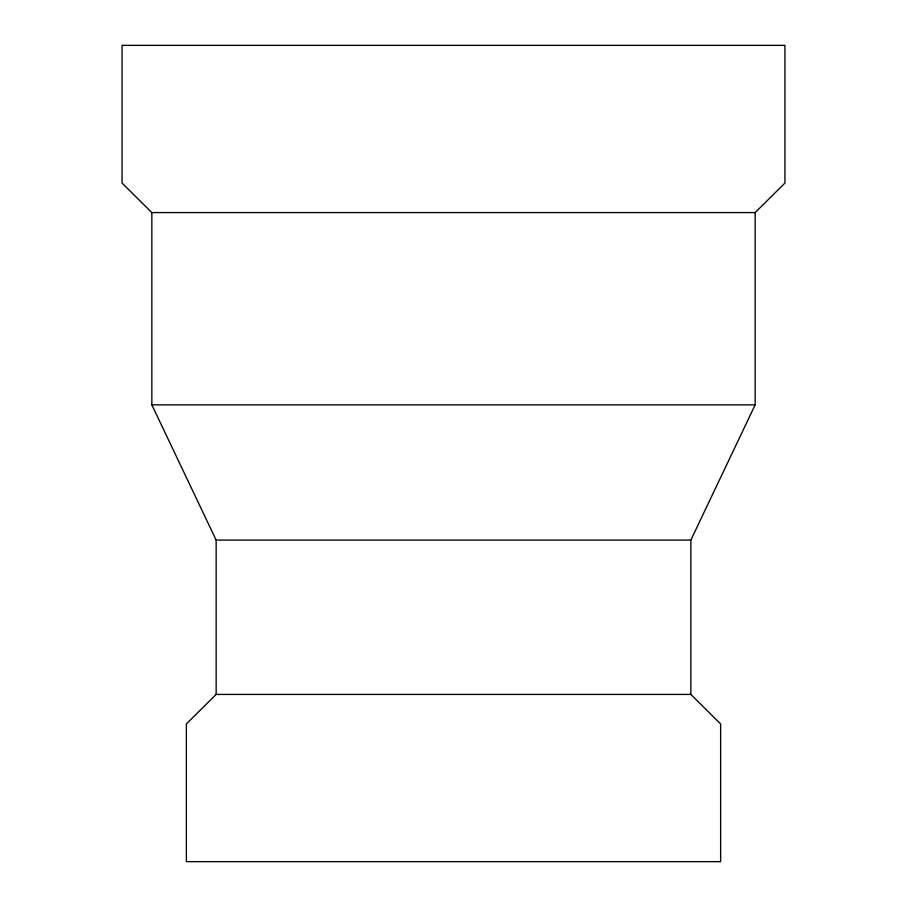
<?xml version="1.0" encoding="UTF-8"?>
<svg xmlns="http://www.w3.org/2000/svg" width="907" height="907" viewBox="0 0 907 907"><rect width="100%" height="100%" fill="white"/><g stroke="black" fill="none" stroke-linecap="round" stroke-linejoin="round"><path stroke-width="1.36" d="M216.149 694.422L690.851 694.422L720.623 723.933L720.623 861.65L186.377 861.65L186.377 723.933L216.149 694.422L216.149 540.107L151.843 404.851L151.843 212.578L122.071 183.067L122.071 45.35L784.929 45.35L784.929 183.067L755.157 212.578L151.843 212.578M690.851 694.422L690.851 540.107L755.157 404.851L755.157 212.578M151.843 404.851L755.157 404.851M216.149 540.107L690.851 540.107"/></g></svg>
